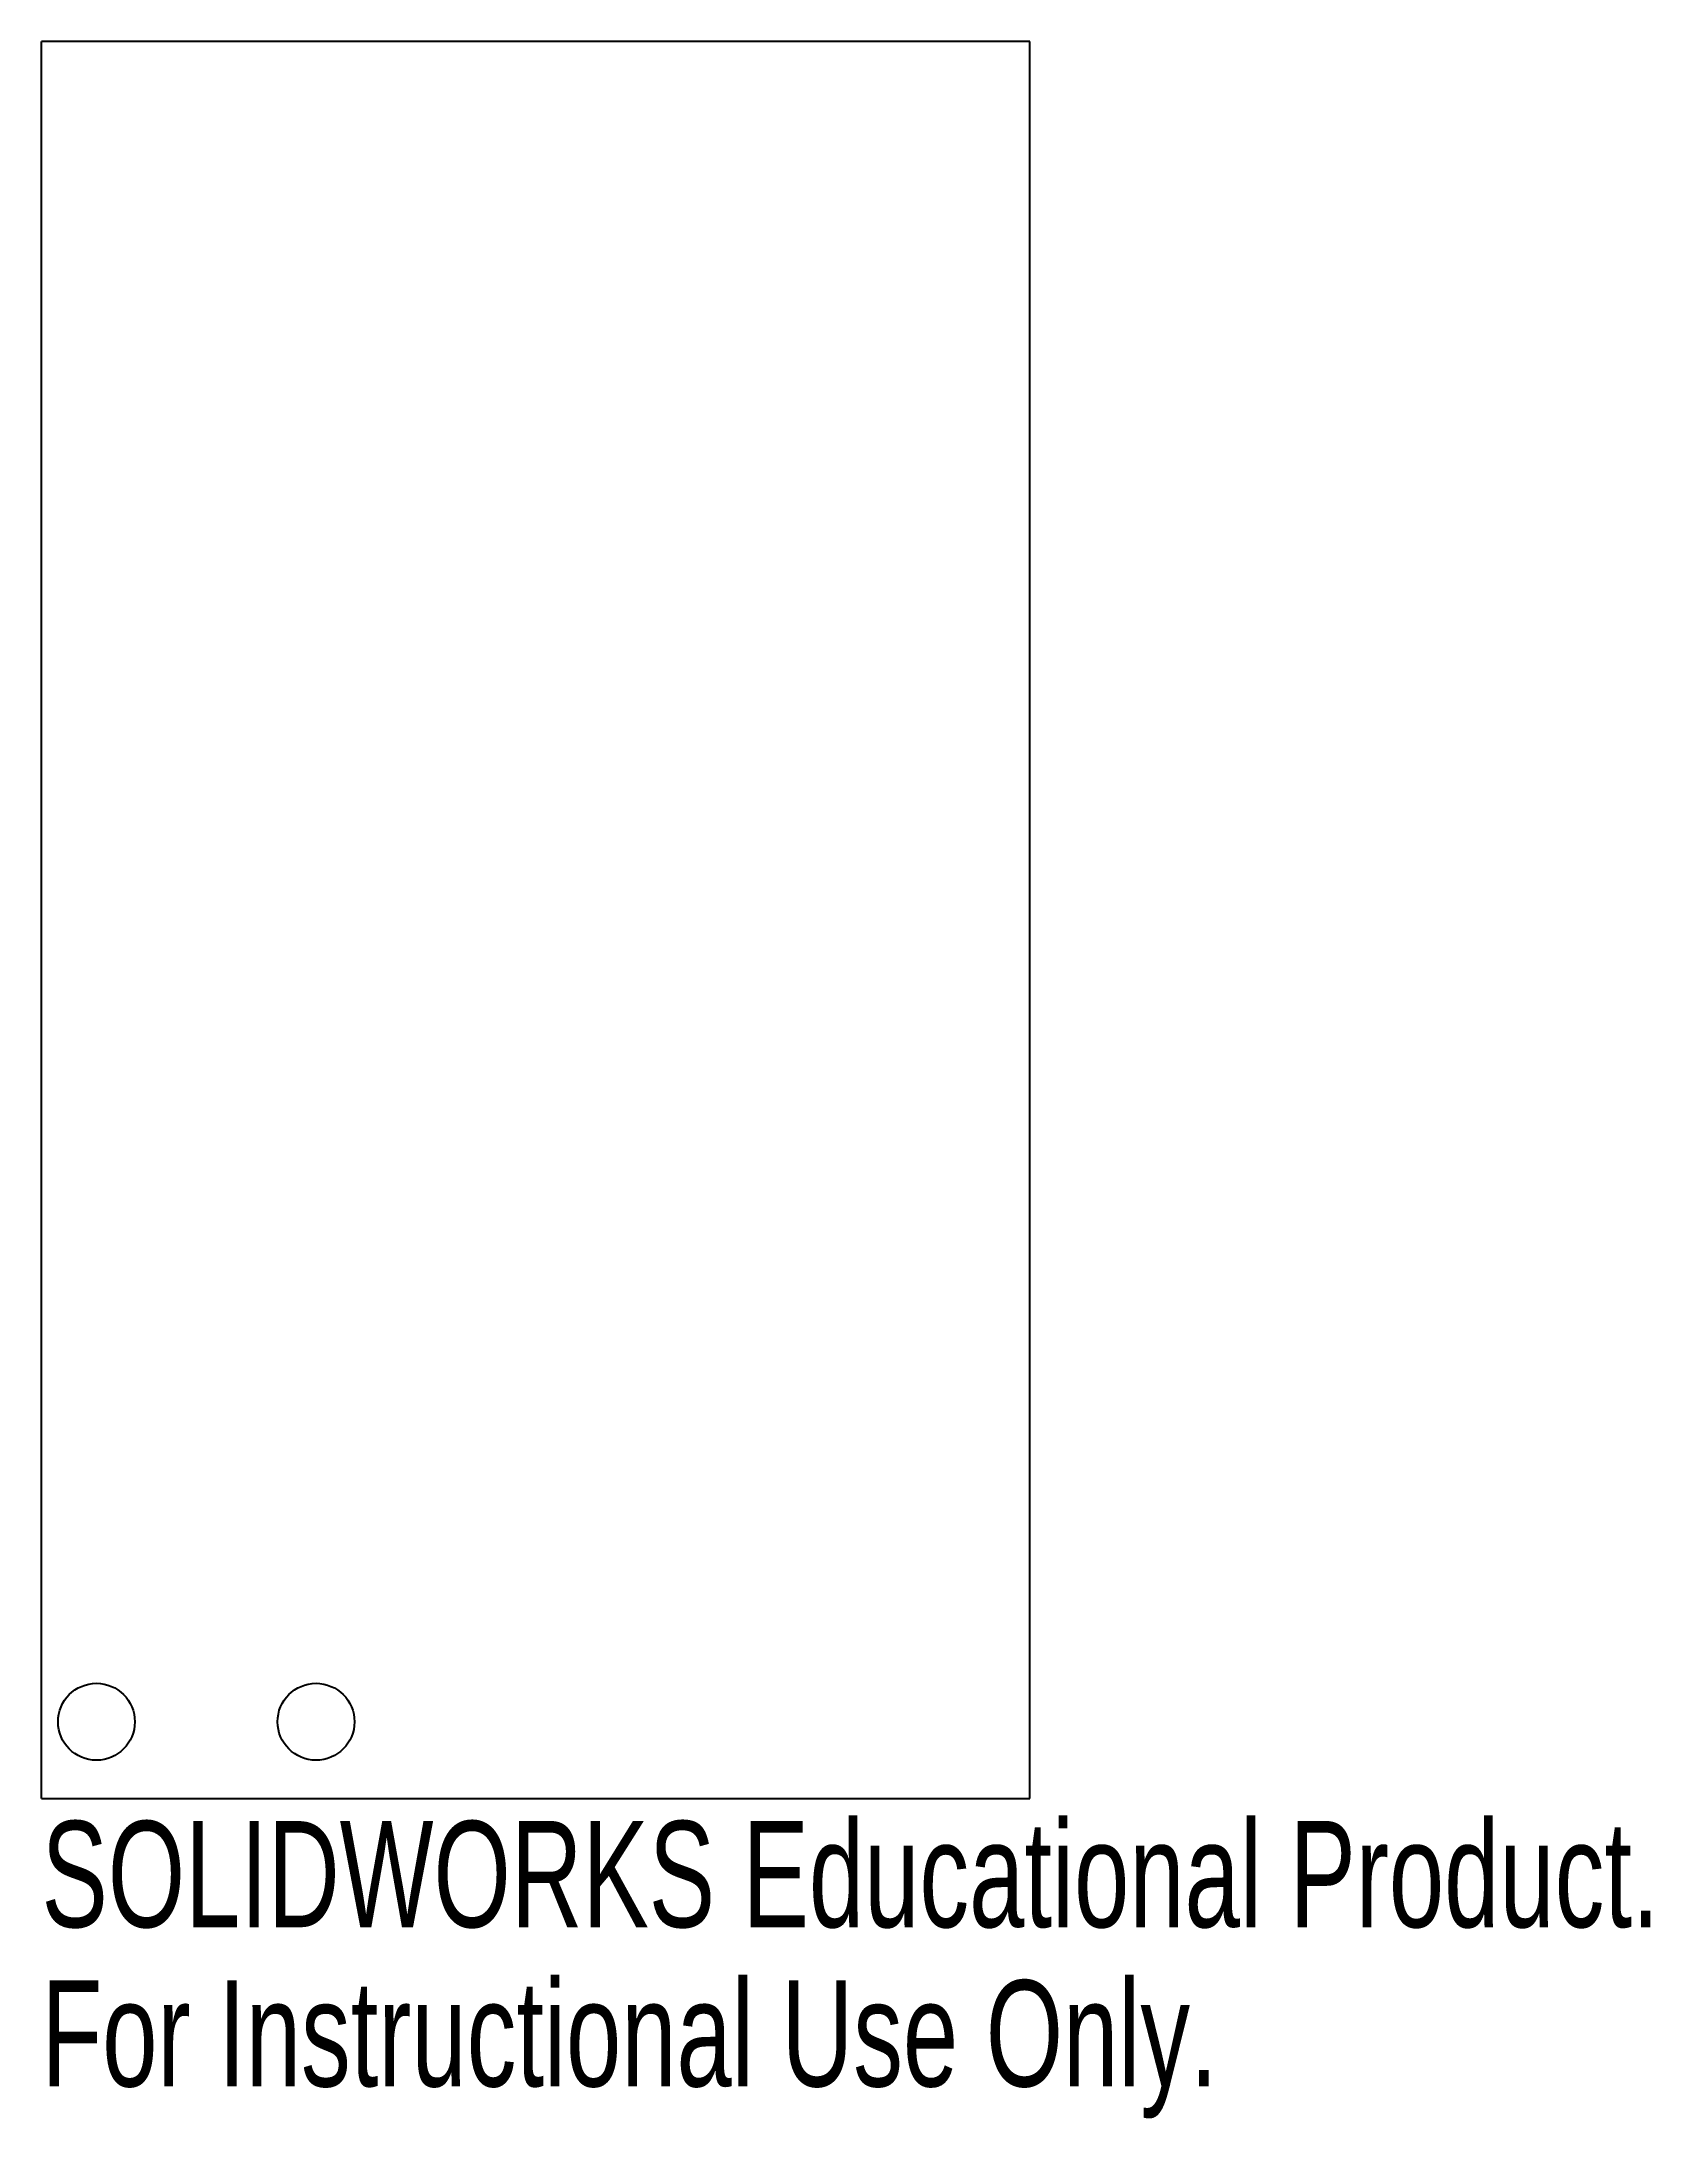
# Model space of a CAD drawing. Header units: millimetres. Extents: x -20 to 53.3, y -54.6 to 40.
import ezdxf

# ---------------------------------------------------------------- set-up
doc = ezdxf.new("R2010")
doc.units = ezdxf.units.MM
doc.styles.add('SLDTEXTSTYLE0', font='TXT', dxfattribs={"width": 0.7})

msp = doc.modelspace()

# ---------------------------------------------------------------- linework, layer by layer
at = {"color": 7, "linetype": 'Continuous', "lineweight": 25}
for p, q in [((-20, -40), (-20, 40)), ((25, 40), (-20, 40)), ((25, -40), (25, 40)), ((-20, -40), (25, -40))]:
    msp.add_line(p, q, dxfattribs=at)
for centre in [(-17.5, -36.5), (-7.5, -36.5)]:
    msp.add_circle(centre, 1.75, dxfattribs=at)

# ---------------------------------------------------------------- texts
at = {"color": 7, "linetype": 'Continuous', "char_height": 4.83362, "attachment_point": 1, "style": 'SLDTEXTSTYLE0'}
for s, insert in [('SOLIDWORKS Educational Product.', (-20, -41.02)), ('For Instructional Use Only.', (-20, -48.27))]:
    msp.add_mtext(s, dxfattribs=dict(at, insert=insert))

doc.saveas('drawing.dxf')
